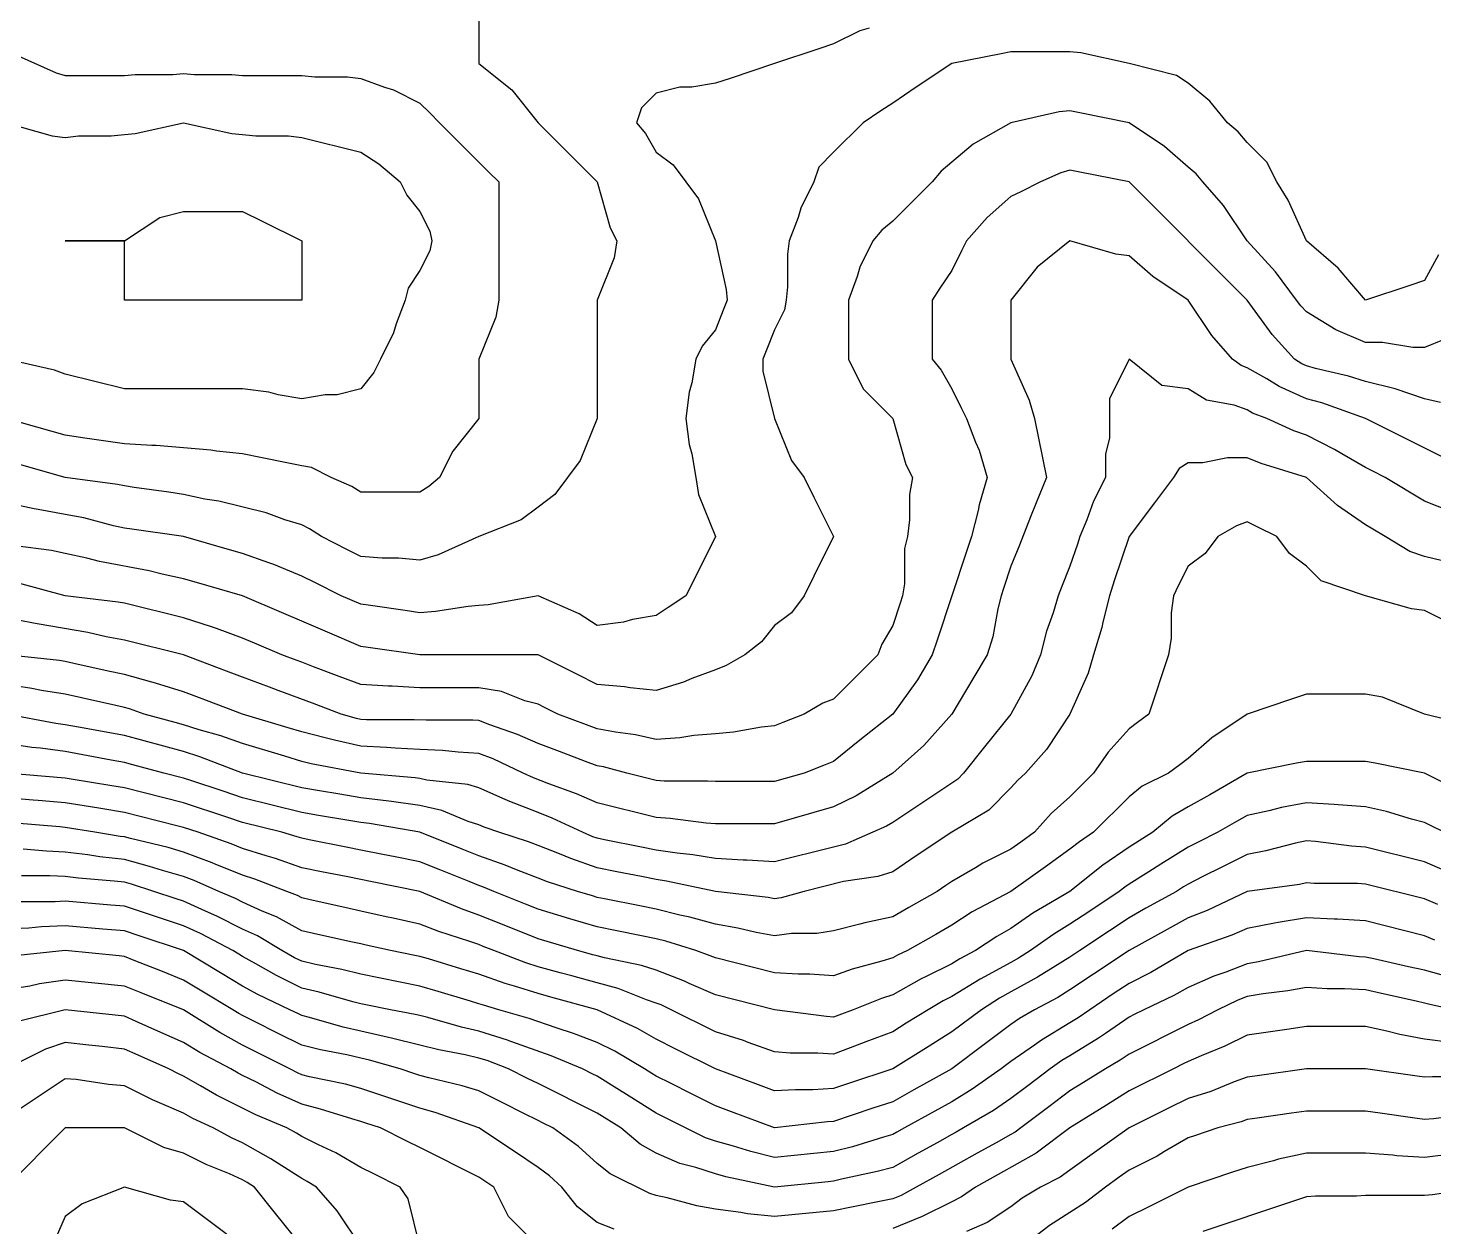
# Model space of a CAD drawing. Header units: inches. Extents: x 794995 to 811195, y 2485918 to 2508058.
# Drawn here: x 809106 to 809820, y 2500988 to 2501596 of the extents above; entities that cross this region are included whole.
import ezdxf

# ---------------------------------------------------------------- set-up
doc = ezdxf.new("R2010")
doc.units = ezdxf.units.IN
doc.header["$MEASUREMENT"] = 0
doc.layers.add('contour', color=7, linetype='Continuous')

msp = doc.modelspace()

# ---------------------------------------------------------------- linework, layer by layer
at = {"layer": 'contour'}
for points in [[(809335.16, 2501608.36), (809335.16, 2501578.36), (809351.83, 2501565.03), (809365.16, 2501548.36), (809395.16, 2501518.36), (809401.83, 2501495.03), (809405.16, 2501488.36), (809403.73, 2501479.79), (809395.16, 2501458.36), (809395.16, 2501398.36), (809386.59, 2501376.93), (809380.16, 2501368.36), (809373.73, 2501359.79), (809365.16, 2501353.36), (809356.59, 2501346.93), (809335.16, 2501338.36), (809314.39, 2501329.13), (809305.16, 2501326.36), (809294.25, 2501327.45), (809286.07, 2501327.45), (809275.16, 2501328.36), (809268.49, 2501331.69), (809255.16, 2501338.36), (809249.16, 2501342.36), (809245.16, 2501344.36), (809236.59, 2501346.93), (809227.16, 2501350.36), (809203.16, 2501356.36), (809196.07, 2501357.45), (809185.16, 2501359.79), (809177.66, 2501360.86), (809160.16, 2501363.36), (809155.16, 2501364.08), (809151.63, 2501364.83), (809125.16, 2501368.36), (809101.83, 2501375.03)], [(809533.16, 2501596.36), (809528.49, 2501595.03), (809515.16, 2501588.36), (809507.66, 2501585.86), (809485.16, 2501578.36), (809462.66, 2501570.86), (809455.16, 2501568.36), (809443.16, 2501566.36), (809437.16, 2501566.36), (809425.16, 2501563.36), (809417.66, 2501555.86), (809415.16, 2501548.36), (809419.7, 2501542.91), (809425.16, 2501533.36), (809433.73, 2501526.93), (809446.59, 2501509.79), (809455.16, 2501488.36), (809460.61, 2501463.82), (809461.16, 2501458.36), (809459.45, 2501454.08), (809455.16, 2501443.36), (809448.49, 2501435.03), (809445.16, 2501428.36), (809443.16, 2501416.36), (809441.83, 2501411.69), (809440.16, 2501398.36), (809441.83, 2501385.03), (809443.16, 2501380.36), (809445.16, 2501368.36), (809446.59, 2501359.79), (809455.16, 2501338.36), (809445.16, 2501318.36), (809440.16, 2501308.36), (809431.16, 2501302.36), (809425.16, 2501298.36), (809413.16, 2501296.36), (809408.49, 2501295.03), (809395.16, 2501293.36), (809385.93, 2501299.13), (809365.16, 2501308.36), (809339.77, 2501303.75), (809335.16, 2501303.36), (809329.7, 2501302.91), (809313.16, 2501300.36), (809305.16, 2501299.79), (809297.66, 2501300.86), (809280.16, 2501303.36), (809275.16, 2501304.08), (809265.16, 2501308.36), (809251.83, 2501315.03), (809245.16, 2501318.36), (809231.04, 2501324.24), (809228.49, 2501325.03), (809215.16, 2501329.79), (809208.49, 2501331.69), (809185.16, 2501338.36), (809158.91, 2501342.11), (809155.16, 2501342.65), (809149.7, 2501343.82), (809134.63, 2501347.84), (809125.16, 2501349.61), (809111.31, 2501352.21), (809109.28, 2501352.48), (809095.16, 2501355.5)], [(809099.77, 2501582.98), (809120.54, 2501573.75), (809125.16, 2501572.36), (809155.16, 2501572.36), (809160.61, 2501572.91), (809179.7, 2501572.91), (809185.16, 2501573.36), (809190.61, 2501572.91), (809209.7, 2501572.91), (809215.16, 2501572.36), (809245.16, 2501572.36), (809251.83, 2501571.69), (809268.49, 2501571.69), (809275.16, 2501570.86), (809287.16, 2501566.36), (809291.83, 2501565.03), (809305.16, 2501558.36), (809310.16, 2501553.36), (809315.16, 2501548.36), (809325.16, 2501538.36), (809335.16, 2501528.36), (809340.16, 2501523.36), (809345.16, 2501518.36), (809345.16, 2501458.36), (809343.73, 2501449.79), (809335.16, 2501428.36), (809335.16, 2501398.36), (809321.83, 2501381.69), (809315.16, 2501368.36), (809309.77, 2501363.75), (809305.16, 2501360.86), (809275.16, 2501360.86), (809270.54, 2501363.75), (809260.16, 2501368.36), (809250.16, 2501373.36), (809245.16, 2501374.36), (809237.66, 2501375.86), (809225.16, 2501378.36), (809215.16, 2501380.36), (809201.83, 2501381.69), (809199.01, 2501382.21), (809171.31, 2501384.52), (809169.01, 2501384.52), (809155.16, 2501385.5), (809135.16, 2501388.36), (809125.16, 2501389.79), (809118.49, 2501391.69), (809095.16, 2501398.36)], [(809822.22, 2501481.3), (809815.16, 2501468.36), (809807.66, 2501465.86), (809785.16, 2501458.36), (809771.31, 2501474.52), (809755.16, 2501488.36), (809745.93, 2501509.13), (809740.16, 2501518.36), (809735.16, 2501528.36), (809725.16, 2501538.36), (809720.54, 2501543.75), (809715.16, 2501548.36), (809706.07, 2501559.27), (809695.16, 2501568.36), (809689.16, 2501572.36), (809665.16, 2501578.36), (809640.61, 2501583.82), (809635.16, 2501584.36), (809605.16, 2501584.36), (809600.16, 2501583.36), (809575.16, 2501578.36), (809557.16, 2501566.36), (809545.16, 2501558.36), (809539.16, 2501554.36), (809530.16, 2501548.36), (809515.16, 2501533.36), (809507.66, 2501525.86), (809505.16, 2501518.36), (809498.49, 2501505.03), (809497.16, 2501500.36), (809492.66, 2501488.36), (809491.83, 2501481.69), (809491.83, 2501465.03), (809491.16, 2501458.36), (809490.16, 2501453.36), (809485.16, 2501443.36), (809480.87, 2501432.65), (809479.16, 2501428.36), (809479.16, 2501422.36), (809485.16, 2501398.36), (809493.73, 2501376.93), (809500.16, 2501368.36), (809505.16, 2501358.36), (809515.16, 2501338.36), (809505.16, 2501318.36), (809500.16, 2501308.36), (809493.73, 2501299.79), (809485.16, 2501293.36), (809478.49, 2501285.03), (809470.16, 2501278.36), (809460.61, 2501272.91), (809455.16, 2501270.86), (809443.16, 2501266.36), (809439.01, 2501264.52), (809425.16, 2501260.36), (809411.83, 2501261.69), (809409.01, 2501262.21), (809395.16, 2501263.36), (809385.16, 2501268.36), (809365.16, 2501278.36), (809305.16, 2501278.36), (809278.91, 2501282.11), (809275.16, 2501282.65), (809257.16, 2501290.36), (809245.16, 2501295.5), (809236.16, 2501299.36), (809215.16, 2501308.36), (809191.83, 2501315.03), (809185.16, 2501316.93), (809174.25, 2501319.27), (809167.79, 2501320.99), (809142.53, 2501325.73), (809136.07, 2501327.45), (809125.16, 2501329.79), (809118.1, 2501331.3), (809099.77, 2501333.75)], [(809825.16, 2501438.36), (809815.16, 2501434.36), (809809.16, 2501434.36), (809793.73, 2501436.93), (809785.16, 2501436.93), (809770.16, 2501443.36), (809755.16, 2501452.36), (809752.3, 2501455.5), (809750.16, 2501458.36), (809739.44, 2501472.65), (809725.16, 2501488.36), (809713.16, 2501506.36), (809702.66, 2501518.36), (809699.16, 2501522.36), (809695.16, 2501525.86), (809683.16, 2501536.36), (809665.16, 2501548.36), (809640.16, 2501553.36), (809635.16, 2501554.36), (809629.7, 2501553.82), (809605.16, 2501548.36), (809586.07, 2501537.45), (809575.16, 2501528.36), (809569.7, 2501523.82), (809565.16, 2501518.36), (809555.16, 2501508.36), (809545.16, 2501498.36), (809539.7, 2501493.82), (809535.16, 2501488.36), (809528.49, 2501475.03), (809527.16, 2501470.36), (809522.66, 2501458.36), (809522.66, 2501428.36), (809530.16, 2501413.36), (809545.16, 2501398.36), (809551.83, 2501375.03), (809555.16, 2501368.36), (809553.73, 2501359.79), (809553.73, 2501346.93), (809552.66, 2501338.36), (809551.16, 2501332.36), (809551.16, 2501314.36), (809550.16, 2501308.36), (809548.91, 2501304.61), (809545.16, 2501293.36), (809539.7, 2501283.82), (809537.66, 2501278.36), (809515.16, 2501255.86), (809509.7, 2501253.82), (809500.16, 2501248.36), (809489.45, 2501244.08), (809485.16, 2501242.36), (809478.49, 2501241.69), (809464.39, 2501239.13), (809455.16, 2501238.36), (809444.25, 2501237.45), (809437.16, 2501236.36), (809425.16, 2501235.5), (809414.57, 2501237.77), (809404.39, 2501239.13), (809395.16, 2501240.86), (809389.7, 2501242.91), (809375.16, 2501248.36), (809368.49, 2501251.69), (809365.16, 2501253.36), (809358.49, 2501255.03), (809346.59, 2501259.79), (809335.16, 2501261.69), (809305.16, 2501261.69), (809291.04, 2501262.48), (809289.28, 2501262.48), (809275.16, 2501263.36), (809264.25, 2501267.45), (809251.16, 2501272.36), (809245.16, 2501274.61), (809242.43, 2501275.63), (809235.16, 2501278.36), (809221.16, 2501284.36), (809215.16, 2501286.93), (809201.83, 2501291.69), (809199.44, 2501292.65), (809185.16, 2501297.11), (809155.16, 2501304.61), (809152, 2501305.2), (809125.16, 2501308.36), (809101.47, 2501314.68)], [(809095.16, 2501548.36), (809118.49, 2501541.69), (809125.16, 2501540.86), (809131.83, 2501541.69), (809148.49, 2501541.69), (809155.16, 2501542.36), (809160.61, 2501542.91), (809185.16, 2501548.36), (809209.7, 2501542.91), (809215.16, 2501542.36), (809221.83, 2501541.69), (809238.49, 2501541.69), (809245.16, 2501540.86), (809275.16, 2501533.36), (809284.39, 2501527.59), (809295.16, 2501518.36), (809298.49, 2501511.69), (809305.16, 2501503.36), (809310.16, 2501493.36), (809311.16, 2501488.36), (809310.16, 2501483.36), (809305.16, 2501473.36), (809299.16, 2501464.36), (809297.66, 2501458.36), (809293.16, 2501446.36), (809291.83, 2501441.69), (809285.16, 2501428.36), (809281.83, 2501421.69), (809275.16, 2501413.36), (809263.16, 2501410.36), (809257.16, 2501410.36), (809245.16, 2501408.36), (809233.16, 2501410.36), (809228.49, 2501411.69), (809215.16, 2501413.36), (809155.16, 2501413.36), (809125.16, 2501420.86), (809119.7, 2501422.91), (809095.16, 2501428.36)], [(809823.16, 2501406.36), (809815.16, 2501408.36), (809800.16, 2501413.36), (809785.16, 2501417.11), (809776.59, 2501419.79), (809759.77, 2501423.75), (809755.16, 2501425.03), (809752.85, 2501426.05), (809749.16, 2501428.36), (809737.79, 2501440.99), (809725.16, 2501458.36), (809665.16, 2501518.36), (809640.16, 2501523.36), (809635.16, 2501524.36), (809630.54, 2501522.98), (809620.16, 2501518.36), (809610.16, 2501513.36), (809605.16, 2501510.86), (809593.16, 2501500.36), (809582.66, 2501488.36), (809580.16, 2501483.36), (809575.16, 2501473.36), (809569.16, 2501464.36), (809565.16, 2501458.36), (809565.16, 2501428.36), (809569.7, 2501422.91), (809575.16, 2501413.36), (809580.16, 2501403.36), (809582.66, 2501398.36), (809587.16, 2501386.36), (809589.01, 2501382.21), (809593.16, 2501368.36), (809589.01, 2501354.52), (809588.49, 2501351.69), (809585.16, 2501338.36), (809582.66, 2501330.86), (809575.16, 2501308.36), (809567.66, 2501285.86), (809565.16, 2501278.36), (809557.79, 2501265.73), (809545.16, 2501248.36), (809528.49, 2501235.03), (809515.16, 2501224.36), (809510.87, 2501222.65), (809500.16, 2501218.36), (809485.16, 2501214.08), (809455.16, 2501214.08), (809451.16, 2501214.36), (809429.16, 2501214.36), (809425.16, 2501214.61), (809410.16, 2501218.36), (809398.32, 2501221.52), (809395.16, 2501222.11), (809389.16, 2501224.36), (809376.07, 2501229.27), (809365.16, 2501233.36), (809354.72, 2501237.93), (809340.61, 2501242.91), (809335.16, 2501245.03), (809332, 2501245.2), (809308.32, 2501245.2), (809302.3, 2501245.5), (809278.02, 2501245.5), (809275.16, 2501245.63), (809272.94, 2501246.14), (809265.16, 2501248.36), (809250.61, 2501253.82), (809233.16, 2501260.36), (809228.79, 2501262), (809215.16, 2501267.11), (809206.98, 2501270.18), (809185.16, 2501278.36), (809155.16, 2501285.86), (809145.93, 2501287.59), (809136.59, 2501289.79), (809110.87, 2501294.08), (809109.01, 2501294.52), (809095.16, 2501297.11)], [(809825.16, 2501378.36), (809805.16, 2501388.36), (809785.16, 2501398.36), (809762.98, 2501406.19), (809755.16, 2501408.36), (809741.31, 2501414.52), (809735.16, 2501418.36), (809725.16, 2501424.08), (809722, 2501425.2), (809717.66, 2501428.36), (809707.16, 2501440.36), (809695.16, 2501458.36), (809677.16, 2501470.36), (809665.16, 2501480.86), (809658.49, 2501481.69), (809635.16, 2501488.36), (809618.49, 2501475.03), (809605.16, 2501458.36), (809605.16, 2501428.36), (809614.39, 2501407.59), (809617.16, 2501398.36), (809623.16, 2501368.36), (809618.02, 2501355.5), (809615.16, 2501348.36), (809609.45, 2501334.08), (809605.16, 2501323.36), (809601.41, 2501312.11), (809600.16, 2501308.36), (809598.49, 2501301.69), (809595.93, 2501287.59), (809593.16, 2501278.36), (809586.41, 2501267.11), (809575.16, 2501248.36), (809561.04, 2501232.48), (809545.16, 2501218.36), (809526.59, 2501206.93), (809515.16, 2501201.22), (809505.16, 2501198.36), (809485.16, 2501192.65), (809455.16, 2501192.65), (809450.54, 2501192.98), (809432.22, 2501195.42), (809425.16, 2501195.86), (809395.16, 2501203.36), (809384.72, 2501207.93), (809370.61, 2501212.91), (809362.76, 2501215.96), (809357.66, 2501218.36), (809342.36, 2501225.56), (809335.16, 2501228.36), (809324.57, 2501228.95), (809316.59, 2501229.79), (809305.16, 2501230.36), (809292.53, 2501230.99), (809288.2, 2501231.4), (809275.16, 2501232), (809261.83, 2501235.03), (809257.16, 2501236.36), (809245.16, 2501239.36), (809238.24, 2501241.44), (809215.16, 2501248.36), (809193.34, 2501256.54), (809185.16, 2501259.61), (809170.87, 2501264.08), (809169.01, 2501264.52), (809155.16, 2501268.36), (809146.98, 2501270.18), (809129.45, 2501274.08), (809125.16, 2501275.03), (809122.3, 2501275.5), (809095.16, 2501278.36)], [(809828.02, 2501351.22), (809815.16, 2501356.36), (809795.16, 2501368.36), (809788.49, 2501371.69), (809785.16, 2501373.36), (809773.16, 2501380.36), (809769.44, 2501382.65), (809755.16, 2501389.79), (809748.84, 2501392.05), (809735.16, 2501398.36), (809727.89, 2501401.09), (809725.16, 2501402.65), (809718.49, 2501405.03), (809704.39, 2501407.59), (809695.16, 2501413.36), (809681.83, 2501415.03), (809665.16, 2501428.36), (809655.16, 2501408.36), (809655.16, 2501398.36), (809655.16, 2501388.36), (809653.16, 2501380.36), (809653.16, 2501368.36), (809647.16, 2501356.36), (809643.73, 2501346.93), (809640.16, 2501338.36), (809638.91, 2501334.61), (809635.16, 2501323.36), (809630.87, 2501312.65), (809629.16, 2501308.36), (809626.59, 2501299.79), (809623.16, 2501290.36), (809620.16, 2501278.36), (809615.75, 2501267.77), (809605.16, 2501248.36), (809591.83, 2501231.69), (809581.16, 2501218.36), (809578.16, 2501215.36), (809575.16, 2501213.36), (809545.16, 2501193.36), (809542, 2501191.52), (809535.16, 2501188.36), (809521.16, 2501182.36), (809515.16, 2501180.86), (809485.16, 2501173.36), (809471.04, 2501174.24), (809469.28, 2501174.24), (809455.16, 2501175.03), (809443.73, 2501176.93), (809435.75, 2501177.77), (809425.16, 2501179.36), (809417.66, 2501180.86), (809398.91, 2501184.61), (809395.16, 2501185.36), (809392.94, 2501186.14), (809387.66, 2501188.36), (809372.36, 2501195.56), (809365.16, 2501198.36), (809350.76, 2501203.96), (809348.49, 2501205.03), (809335.16, 2501210.86), (809329.44, 2501212.65), (809308.69, 2501214.83), (809305.16, 2501215.63), (809302.76, 2501215.96), (809275.16, 2501218.36), (809249.96, 2501223.16), (809245.16, 2501224.36), (809236.59, 2501226.93), (809215.16, 2501233.36), (809204.05, 2501237.25), (809193.16, 2501240.36), (809185.16, 2501242.91), (809180.87, 2501244.08), (809165.16, 2501248.36), (809157.77, 2501250.97), (809155.16, 2501251.69), (809150.87, 2501252.65), (809133.34, 2501256.54), (809125.16, 2501258.36), (809113.16, 2501260.36), (809108.2, 2501261.4), (809082.12, 2501265.32)], [(809828.49, 2501325.03), (809815.16, 2501328.36), (809807.66, 2501330.86), (809795.16, 2501338.36), (809788.91, 2501342.11), (809785.16, 2501344.36), (809771.04, 2501354.24), (809755.16, 2501368.36), (809732.22, 2501375.42), (809725.16, 2501378.36), (809715.16, 2501378.36), (809702.66, 2501375.86), (809695.16, 2501375.86), (809690.54, 2501372.98), (809687.66, 2501368.36), (809678.02, 2501355.5), (809665.16, 2501338.36), (809657.66, 2501315.86), (809655.16, 2501308.36), (809651.83, 2501295.03), (809651.31, 2501292.21), (809647.16, 2501278.36), (809644.39, 2501269.13), (809635.16, 2501248.36), (809623.16, 2501230.36), (809612.66, 2501218.36), (809608.69, 2501214.83), (809605.16, 2501210.86), (809593.91, 2501199.61), (809575.16, 2501188.36), (809557.16, 2501176.36), (809545.16, 2501168.36), (809537.66, 2501165.86), (809520.16, 2501163.36), (809500.16, 2501158.36), (809488.49, 2501155.03), (809485.16, 2501154.61), (809482, 2501155.2), (809455.16, 2501158.36), (809430.38, 2501163.58), (809425.16, 2501164.36), (809417.66, 2501165.86), (809405.16, 2501168.36), (809395.16, 2501170.36), (809381.83, 2501175.03), (809376.07, 2501177.45), (809365.16, 2501181.69), (809360.36, 2501183.56), (809345.16, 2501188.36), (809337.77, 2501190.97), (809335.16, 2501192.11), (809329.7, 2501193.82), (809316.27, 2501199.47), (809305.16, 2501202), (809290.76, 2501203.96), (809289.44, 2501204.08), (809275.16, 2501205.86), (809264.45, 2501207.65), (809254.16, 2501209.36), (809245.16, 2501210.86), (809215.16, 2501218.36), (809193.44, 2501226.64), (809185.16, 2501229.27), (809155.16, 2501237.45), (809131.83, 2501241.69), (809125.16, 2501242.91), (809120.36, 2501243.56), (809095.16, 2501248.36)], [(809845.16, 2501285.86), (809815.16, 2501300.86), (809808.49, 2501301.69), (809785.16, 2501308.36), (809762.66, 2501315.86), (809755.16, 2501323.36), (809746.59, 2501329.79), (809740.16, 2501338.36), (809730.16, 2501343.36), (809725.16, 2501345.86), (809719.7, 2501343.82), (809710.16, 2501338.36), (809703.73, 2501329.79), (809695.16, 2501323.36), (809690.16, 2501313.36), (809687.66, 2501308.36), (809686.59, 2501299.79), (809686.59, 2501286.93), (809685.16, 2501278.36), (809675.16, 2501248.36), (809669.45, 2501244.08), (809665.16, 2501240.86), (809654.57, 2501228.95), (809647.16, 2501218.36), (809635.16, 2501206.36), (809625.69, 2501197.84), (809617.16, 2501188.36), (809610.16, 2501183.36), (809605.16, 2501179.79), (809590.87, 2501172.65), (809587.16, 2501170.36), (809575.16, 2501163.36), (809572.16, 2501161.36), (809567.66, 2501158.36), (809553.34, 2501150.18), (809545.16, 2501145.5), (809531.04, 2501142.48), (809528.49, 2501141.69), (809515.16, 2501138.36), (809506.59, 2501136.93), (809493.73, 2501136.93), (809485.16, 2501135.86), (809475.93, 2501137.59), (809466.59, 2501139.79), (809455.16, 2501141.69), (809442.12, 2501145.32), (809437.16, 2501146.36), (809425.16, 2501149.36), (809417.66, 2501150.86), (809398.91, 2501154.61), (809395.16, 2501155.36), (809392.85, 2501156.05), (809385.16, 2501158.36), (809369.96, 2501163.16), (809365.16, 2501165.03), (809354.25, 2501169.27), (809348.49, 2501171.69), (809335.16, 2501176.36), (809326.59, 2501179.79), (809305.16, 2501188.36), (809279.6, 2501192.81), (809275.16, 2501193.36), (809269.16, 2501194.36), (809253.73, 2501196.93), (809245.16, 2501198.36), (809215.16, 2501205.86), (809205.78, 2501208.99), (809188.91, 2501214.61), (809185.16, 2501215.86), (809175.16, 2501218.36), (809159.45, 2501222.65), (809155.16, 2501223.82), (809148.49, 2501225.03), (809125.16, 2501229.27), (809112.53, 2501230.99), (809108.2, 2501231.4), (809095.16, 2501233.36)], [(809839.16, 2501242.36), (809815.16, 2501248.36), (809793.73, 2501256.93), (809785.16, 2501258.36), (809755.16, 2501258.36), (809747.66, 2501255.86), (809725.16, 2501248.36), (809707.16, 2501236.36), (809695.16, 2501225.86), (809690.87, 2501222.65), (809685.16, 2501218.36), (809671.83, 2501211.69), (809665.16, 2501206.36), (809647.16, 2501188.36), (809639.96, 2501183.56), (809635.16, 2501179.79), (809622.66, 2501170.86), (809605.16, 2501158.36), (809585.59, 2501147.93), (809575.16, 2501141.22), (809566.98, 2501136.54), (809552.66, 2501128.36), (809547.56, 2501125.96), (809545.16, 2501124.61), (809539.7, 2501122.91), (809524.63, 2501118.89), (809515.16, 2501115.5), (809503.16, 2501116.36), (809497.16, 2501116.36), (809485.16, 2501117.11), (809455.16, 2501124.61), (809452.55, 2501125.75), (809445.16, 2501128.36), (809429.96, 2501133.16), (809425.16, 2501134.36), (809417.66, 2501135.86), (809405.16, 2501138.36), (809395.16, 2501140.36), (809381.31, 2501144.52), (809365.16, 2501149.36), (809358.73, 2501151.93), (809342.66, 2501158.36), (809337.38, 2501160.58), (809335.16, 2501161.36), (809330.16, 2501163.36), (809315.87, 2501169.08), (809305.16, 2501173.36), (809292.66, 2501175.86), (809286.41, 2501177.11), (809275.16, 2501179.36), (809267.66, 2501180.86), (809248.91, 2501184.61), (809245.16, 2501185.36), (809242.94, 2501186.14), (809235.16, 2501188.36), (809215.16, 2501193.36), (809207.66, 2501195.86), (809185.16, 2501203.36), (809155.16, 2501210.86), (809148.73, 2501211.93), (809128.16, 2501215.36), (809125.16, 2501215.86), (809095.16, 2501218.36)], [(809835.16, 2501208.36), (809815.16, 2501218.36), (809790.16, 2501223.36), (809785.16, 2501224.36), (809755.16, 2501224.36), (809750.16, 2501223.36), (809725.16, 2501218.36), (809706.07, 2501207.45), (809695.16, 2501201.22), (809686.98, 2501196.54), (809677.16, 2501188.36), (809665.16, 2501180.86), (809651.83, 2501171.69), (809635.16, 2501158.36), (809616.27, 2501147.25), (809605.16, 2501139.61), (809597.96, 2501135.56), (809587.16, 2501128.36), (809579.3, 2501124.22), (809575.16, 2501121.69), (809561.83, 2501115.03), (809559.56, 2501113.96), (809545.16, 2501105.86), (809539.44, 2501104.08), (809525.16, 2501098.36), (809517.89, 2501095.63), (809515.16, 2501094.61), (809511.63, 2501094.83), (809485.16, 2501098.36), (809455.16, 2501105.86), (809441.83, 2501111.69), (809439.56, 2501112.76), (809425.16, 2501118.36), (809417.66, 2501120.86), (809398.91, 2501124.61), (809395.16, 2501125.63), (809393.02, 2501126.22), (809385.16, 2501128.36), (809365.16, 2501134.36), (809348.02, 2501141.22), (809335.16, 2501146.36), (809326.27, 2501149.47), (809305.16, 2501158.36), (809280.16, 2501163.36), (809275.16, 2501164.36), (809267.66, 2501165.86), (809255.16, 2501168.36), (809245.16, 2501170.36), (809231.83, 2501175.03), (809227.16, 2501176.36), (809215.16, 2501180.18), (809209.35, 2501182.56), (809192.66, 2501188.36), (809185.16, 2501190.86), (809181.83, 2501191.69), (809163.16, 2501196.36), (809155.16, 2501198.36), (809143.16, 2501200.36), (809138.02, 2501201.22), (809125.16, 2501203.36), (809111.31, 2501204.52), (809108.79, 2501204.72), (809095.16, 2501205.86)], [(809825.16, 2501188.36), (809818.49, 2501191.69), (809815.16, 2501193.36), (809808.49, 2501195.03), (809795.75, 2501198.95), (809785.16, 2501201.22), (809771.31, 2501202.21), (809769.28, 2501202.48), (809755.16, 2501203.36), (809742.53, 2501200.99), (809736.07, 2501199.27), (809725.16, 2501196.93), (809719.7, 2501193.82), (809710.16, 2501188.36), (809700.16, 2501183.36), (809695.16, 2501180.86), (809681.31, 2501172.21), (809675.16, 2501168.36), (809665.16, 2501162.11), (809662.94, 2501160.58), (809660.16, 2501158.36), (809645.16, 2501148.36), (809635.16, 2501141.69), (809626.88, 2501136.64), (809615.16, 2501128.36), (809609.03, 2501124.49), (809605.16, 2501122.36), (809591.83, 2501115.03), (809589.64, 2501113.88), (809575.16, 2501105.03), (809570.71, 2501102.81), (809563.16, 2501098.36), (809552.08, 2501091.44), (809545.16, 2501087.11), (809531.52, 2501082), (809527.16, 2501080.36), (809515.16, 2501075.86), (809507.16, 2501076.36), (809493.16, 2501076.36), (809485.16, 2501076.93), (809471.83, 2501081.69), (809469.44, 2501082.65), (809455.16, 2501087.11), (809432.66, 2501098.36), (809427.56, 2501100.76), (809425.16, 2501101.69), (809420.16, 2501103.36), (809405.87, 2501109.08), (809395.16, 2501112), (809382.3, 2501115.5), (809376.41, 2501117.11), (809365.16, 2501120.18), (809358.95, 2501122.15), (809342.66, 2501128.36), (809337.3, 2501130.5), (809335.16, 2501131.36), (809330.54, 2501132.98), (809314.76, 2501137.96), (809305.16, 2501141.69), (809291.52, 2501144.72), (809288.02, 2501145.5), (809275.16, 2501148.36), (809266.98, 2501150.18), (809249.45, 2501154.08), (809245.16, 2501155.03), (809243.02, 2501156.22), (809237.66, 2501158.36), (809221.37, 2501164.57), (809215.16, 2501166.54), (809201.31, 2501172.21), (809199.7, 2501172.91), (809185.16, 2501178.36), (809177.42, 2501180.62), (809158.32, 2501185.2), (809155.16, 2501186.05), (809153.09, 2501186.29), (809140.16, 2501188.36), (809125.16, 2501190.86), (809122.43, 2501191.09), (809099.77, 2501192.98)], [(809825.59, 2501168.8), (809815.16, 2501173.36), (809785.16, 2501180.86), (809778.1, 2501181.3), (809759.77, 2501183.75), (809755.16, 2501184.08), (809749.7, 2501182.91), (809734.63, 2501178.89), (809725.16, 2501177.11), (809712.66, 2501170.86), (809702.66, 2501165.86), (809695.16, 2501162.11), (809692.85, 2501160.67), (809689.16, 2501158.36), (809673.73, 2501149.79), (809665.16, 2501145.03), (809655.16, 2501138.36), (809640.16, 2501128.36), (809637.16, 2501126.36), (809635.16, 2501125.03), (809626.59, 2501119.79), (809618.71, 2501114.81), (809605.16, 2501107.36), (809599.35, 2501104.17), (809590.16, 2501098.36), (809575.16, 2501087.11), (809563.62, 2501079.9), (809545.16, 2501068.36), (809522.66, 2501060.86), (809515.16, 2501058.36), (809504.57, 2501057.77), (809495.75, 2501057.77), (809485.16, 2501057.11), (809476.98, 2501060.18), (809455.16, 2501068.36), (809435.16, 2501078.36), (809425.16, 2501083.36), (809415.56, 2501088.76), (809395.16, 2501098.36), (809371.59, 2501104.79), (809365.16, 2501106.54), (809353.16, 2501110.36), (809348.49, 2501111.69), (809335.16, 2501116.36), (809325.93, 2501119.13), (809309.45, 2501124.08), (809305.16, 2501125.36), (809302.66, 2501125.86), (809290.16, 2501128.36), (809277.89, 2501131.09), (809275.16, 2501131.69), (809270.87, 2501132.65), (809253.34, 2501136.54), (809245.16, 2501138.36), (809232.3, 2501145.5), (809225.16, 2501148.36), (809215.16, 2501152.91), (809211.52, 2501154.72), (809203.16, 2501158.36), (809190.61, 2501163.82), (809185.16, 2501165.86), (809174.57, 2501168.95), (809167.89, 2501171.09), (809155.16, 2501174.52), (809142.74, 2501175.95), (809136.59, 2501176.93), (809125.16, 2501178.36), (809115.56, 2501178.76), (809103.73, 2501179.79)], [(809821.83, 2501151.69), (809815.16, 2501154.61), (809785.16, 2501162.11), (809781.16, 2501162.36), (809759.16, 2501162.36), (809755.16, 2501162.65), (809751.63, 2501161.89), (809725.16, 2501158.36), (809704.76, 2501148.76), (809695.16, 2501145.03), (809684.45, 2501139.08), (809665.16, 2501128.36), (809647.16, 2501116.36), (809635.16, 2501108.36), (809628.95, 2501104.57), (809617.16, 2501098.36), (809609.6, 2501093.92), (809605.16, 2501090.86), (809592.3, 2501081.22), (809575.16, 2501068.36), (809555.87, 2501057.65), (809545.16, 2501051.69), (809535.16, 2501048.36), (809515.16, 2501041.69), (809512, 2501041.52), (809485.16, 2501038.36), (809463.34, 2501046.54), (809455.16, 2501049.61), (809442.66, 2501055.86), (809432.66, 2501060.86), (809425.16, 2501064.61), (809422.85, 2501066.05), (809419.16, 2501068.36), (809404.05, 2501077.25), (809395.16, 2501081.69), (809383.16, 2501086.36), (809374.39, 2501089.13), (809360.71, 2501093.92), (809345.16, 2501098.36), (809337.38, 2501100.58), (809335.16, 2501101.36), (809330.87, 2501102.65), (809314.39, 2501107.59), (809305.16, 2501110.36), (809275.16, 2501116.36), (809265.56, 2501118.76), (809252.22, 2501121.3), (809245.16, 2501122.91), (809241.52, 2501124.72), (809235.16, 2501128.36), (809222.66, 2501135.86), (809215.16, 2501139.27), (809202.43, 2501145.63), (809194.39, 2501149.13), (809185.16, 2501153.36), (809181.41, 2501154.61), (809170.16, 2501158.36), (809158.8, 2501162), (809155.16, 2501162.98), (809149.94, 2501163.58), (809131.83, 2501165.03), (809125.16, 2501165.86), (809117.33, 2501166.19), (809102.98, 2501166.19)], [(809820.38, 2501133.58), (809815.16, 2501135.86), (809785.16, 2501143.36), (809771.04, 2501144.24), (809769.28, 2501144.24), (809755.16, 2501145.03), (809740.87, 2501142.65), (809739.01, 2501142.21), (809725.16, 2501139.61), (809717.33, 2501136.19), (809695.16, 2501128.36), (809676.27, 2501117.25), (809665.16, 2501111.69), (809657.16, 2501106.36), (809645.16, 2501098.36), (809639.3, 2501094.22), (809635.16, 2501091.69), (809620.68, 2501082.84), (809617.16, 2501080.36), (809605.16, 2501072.11), (809603.02, 2501070.5), (809600.16, 2501068.36), (809585.5, 2501058.02), (809575.16, 2501051.69), (809566.59, 2501046.93), (809551.16, 2501038.36), (809547.3, 2501036.22), (809545.16, 2501035.03), (809540.54, 2501033.75), (809524.76, 2501028.76), (809515.16, 2501026.36), (809485.16, 2501023.36), (809473.16, 2501026.36), (809464.39, 2501029.13), (809455.16, 2501031.69), (809450.16, 2501033.36), (809430.16, 2501043.36), (809425.16, 2501045.86), (809411.31, 2501054.52), (809405.16, 2501058.36), (809395.16, 2501064.61), (809392.66, 2501065.86), (809387.66, 2501068.36), (809371.83, 2501075.03), (809351.31, 2501082.21), (809349.64, 2501082.84), (809335.16, 2501087.45), (809326.27, 2501089.47), (809309.16, 2501094.36), (809305.16, 2501095.36), (809302.76, 2501095.96), (809290.16, 2501098.36), (809277.66, 2501100.86), (809275.16, 2501101.36), (809271.16, 2501102.36), (809254.05, 2501107.25), (809245.16, 2501109.27), (809232.43, 2501115.63), (809221.83, 2501121.69), (809215.16, 2501125.36), (809213.28, 2501126.49), (809210.16, 2501128.36), (809193.73, 2501136.93), (809185.16, 2501140.86), (809172.03, 2501145.24), (809155.16, 2501150.86), (809148.24, 2501151.44), (809125.16, 2501153.36), (809119.94, 2501153.14), (809100.38, 2501153.14)], [(809829.01, 2501114.52), (809815.16, 2501118.36), (809806.98, 2501120.18), (809789.45, 2501124.08), (809785.16, 2501125.03), (809782, 2501125.2), (809755.16, 2501128.36), (809730.87, 2501122.65), (809725.16, 2501121.69), (809714.25, 2501117.45), (809708.2, 2501115.32), (809695.16, 2501109.61), (809687.96, 2501105.56), (809672.66, 2501098.36), (809667.66, 2501095.86), (809665.16, 2501094.61), (809653.16, 2501086.36), (809649.64, 2501083.88), (809635.16, 2501075.03), (809631.02, 2501072.5), (809625.16, 2501068.36), (809613.73, 2501059.79), (809605.16, 2501053.36), (809596.27, 2501047.25), (809581.16, 2501038.36), (809577.3, 2501036.22), (809575.16, 2501035.03), (809567.66, 2501030.86), (809558.02, 2501025.5), (809545.16, 2501018.36), (809537.33, 2501016.19), (809519.16, 2501012.36), (809515.16, 2501011.36), (809512.43, 2501011.09), (809485.16, 2501008.36), (809460.38, 2501013.58), (809455.16, 2501015.03), (809445.16, 2501018.36), (809437.16, 2501020.36), (809425.16, 2501025.5), (809416.98, 2501030.18), (809407.16, 2501038.36), (809395.16, 2501045.86), (809365.16, 2501060.86), (809360.16, 2501063.36), (809350.16, 2501068.36), (809339.3, 2501072.5), (809335.16, 2501073.82), (809328.1, 2501075.42), (809314.76, 2501077.96), (809305.16, 2501080.36), (809290.76, 2501083.96), (809289.28, 2501084.24), (809275.16, 2501087.45), (809266.27, 2501089.47), (809249.16, 2501094.36), (809245.16, 2501095.36), (809243.16, 2501096.36), (809239.16, 2501098.36), (809222.9, 2501106.1), (809215.16, 2501110.36), (809203.91, 2501117.11), (809185.16, 2501128.36), (809162.66, 2501135.86), (809155.16, 2501138.36), (809144.25, 2501139.27), (809125.16, 2501140.86), (809113.16, 2501140.36), (809106.59, 2501139.79), (809095.16, 2501139.27)], [(809830.16, 2501098.36), (809817.77, 2501100.97), (809815.16, 2501101.69), (809810.87, 2501102.65), (809793.34, 2501106.54), (809785.16, 2501108.36), (809774.57, 2501108.95), (809765.75, 2501108.95), (809755.16, 2501109.61), (809745.69, 2501107.84), (809733.16, 2501106.36), (809725.16, 2501105.03), (809720.36, 2501103.16), (809710.16, 2501098.36), (809700.38, 2501093.14), (809695.16, 2501090.86), (809665.16, 2501075.86), (809660.71, 2501072.81), (809653.16, 2501068.36), (809642.08, 2501061.44), (809635.16, 2501057.11), (809624.45, 2501049.08), (809610.16, 2501038.36), (809607.3, 2501036.22), (809605.16, 2501035.03), (809597.66, 2501030.86), (809588.02, 2501025.5), (809568.73, 2501014.79), (809557.16, 2501008.36), (809549.45, 2501004.08), (809545.16, 2501002.36), (809537.66, 2501000.86), (809525.16, 2500998.36), (809515.16, 2500996.36), (809485.16, 2500993.36), (809471.52, 2500994.72), (809468.02, 2500995.5), (809455.16, 2500997.11), (809445.69, 2500998.89), (809430.61, 2501002.91), (809425.16, 2501004.08), (809421.83, 2501005.03), (809401.83, 2501015.03), (809395.16, 2501020.36), (809385.69, 2501028.89), (809372.66, 2501038.36), (809367.66, 2501040.86), (809365.16, 2501042.11), (809357.66, 2501045.86), (809347.66, 2501050.86), (809335.16, 2501057.11), (809326.59, 2501059.79), (809309.77, 2501063.75), (809305.16, 2501065.03), (809302.66, 2501065.86), (809295.16, 2501068.36), (809279.6, 2501072.81), (809275.16, 2501073.82), (809268.1, 2501075.42), (809254.76, 2501077.96), (809245.16, 2501080.36), (809233.16, 2501086.36), (809221.16, 2501092.36), (809215.16, 2501095.36), (809213.22, 2501096.43), (809210.16, 2501098.36), (809194.53, 2501107.74), (809185.16, 2501113.36), (809174.45, 2501117.65), (809160.16, 2501123.36), (809155.16, 2501125.36), (809152.43, 2501125.63), (809125.16, 2501128.36), (809098.02, 2501125.5)], [(809403.73, 2500986.93), (809395.16, 2500990.36), (809385.16, 2500998.36), (809377.16, 2501008.36), (809370.87, 2501014.08), (809365.16, 2501018.36), (809353.16, 2501026.36), (809335.16, 2501038.36), (809312.98, 2501046.19), (809305.16, 2501048.36), (809275.16, 2501058.36), (809267.33, 2501060.54), (809249.16, 2501064.36), (809245.16, 2501065.36), (809243.09, 2501066.29), (809239.16, 2501068.36), (809215.16, 2501080.36), (809203.55, 2501086.75), (809185.16, 2501098.36), (809163.73, 2501106.93), (809155.16, 2501110.36), (809125.16, 2501113.36), (809112.12, 2501111.4), (809107.16, 2501110.36), (809095.16, 2501108.36)], [(809365.16, 2500978.36), (809350.16, 2500993.36), (809342.66, 2501008.36), (809338.16, 2501011.36), (809335.16, 2501013.36), (809305.16, 2501028.36), (809298.49, 2501031.69), (809285.16, 2501038.36), (809277.66, 2501040.86), (809275.16, 2501041.69), (809270.54, 2501042.98), (809254.76, 2501047.96), (809245.16, 2501050.36), (809232.74, 2501055.95), (809221.83, 2501061.69), (809215.16, 2501065.03), (809212.94, 2501066.14), (809209.16, 2501068.36), (809193.44, 2501076.64), (809185.16, 2501081.69), (809173.62, 2501086.82), (809161.16, 2501092.36), (809155.16, 2501095.03), (809125.16, 2501098.36), (809101.16, 2501092.36)], [(809828.49, 2501081.69), (809815.16, 2501083.36), (809802.53, 2501085.73), (809796.07, 2501087.45), (809785.16, 2501089.79), (809755.16, 2501089.79), (809745.16, 2501088.36), (809725.16, 2501085.5), (809713.73, 2501079.79), (809701.83, 2501075.03), (809695.16, 2501072.11), (809692.66, 2501070.86), (809687.66, 2501068.36), (809665.16, 2501057.11), (809653.62, 2501049.9), (809635.16, 2501038.36), (809618.02, 2501025.5), (809598.73, 2501014.79), (809587.16, 2501008.36), (809580.16, 2501003.36), (809575.16, 2501000.86), (809560.16, 2500993.36), (809545.16, 2500987.36)], [(809305.16, 2500978.36), (809299.16, 2501002.36), (809295.16, 2501008.36), (809281.83, 2501015.03), (809275.16, 2501018.36), (809262.53, 2501025.73), (809253.73, 2501029.79), (809245.16, 2501034.08), (809242.55, 2501035.75), (809237.66, 2501038.36), (809221.83, 2501045.03), (809215.16, 2501048.36), (809201.83, 2501055.03), (809193.73, 2501059.79), (809185.16, 2501064.61), (809182.55, 2501065.75), (809177.66, 2501068.36), (809162.08, 2501075.28), (809155.16, 2501078.36), (809143.91, 2501079.61), (809137.16, 2501080.36), (809125.16, 2501081.69), (809115.16, 2501078.36), (809095.16, 2501068.36)], [(809841.16, 2501064.36), (809819.16, 2501064.36), (809815.16, 2501064.08), (809811.41, 2501064.61), (809785.16, 2501068.36), (809755.16, 2501068.36), (809728.91, 2501064.61), (809725.16, 2501064.08), (809718.49, 2501061.69), (809706.59, 2501056.93), (809695.16, 2501053.36), (809685.16, 2501048.36), (809665.16, 2501038.36), (809647.66, 2501025.86), (809635.16, 2501016.93), (809630.16, 2501013.36), (809620.16, 2501008.36), (809610.87, 2501002.65), (809605.16, 2500998.36), (809593.16, 2500990.36), (809582.66, 2500985.86)], [(809275.16, 2500978.36), (809263.16, 2500996.36), (809252.66, 2501008.36), (809248.02, 2501011.22), (809245.16, 2501012.65), (809233.16, 2501020.36), (809229.56, 2501022.76), (809215.16, 2501030.86), (809209.94, 2501033.14), (809200.16, 2501038.36), (809189.96, 2501043.16), (809185.16, 2501045.86), (809171.83, 2501051.69), (809169.44, 2501052.65), (809155.16, 2501059.79), (809147.16, 2501060.36), (809130.61, 2501062.91), (809125.16, 2501063.36), (809095.16, 2501043.36)], [(809838.1, 2501045.42), (809819.77, 2501042.98), (809815.16, 2501042.65), (809810.16, 2501043.36), (809792.66, 2501045.86), (809785.16, 2501046.93), (809755.16, 2501046.93), (809747.66, 2501045.86), (809730.16, 2501043.36), (809725.16, 2501042.65), (809722, 2501041.52), (809710.16, 2501038.36), (809698.91, 2501034.61), (809695.16, 2501033.36), (809683.16, 2501026.36), (809679.44, 2501024.08), (809665.16, 2501016.93), (809660.16, 2501013.36), (809653.16, 2501008.36), (809642.98, 2501000.54), (809635.16, 2500995.5), (809624.72, 2500988.8), (809611.16, 2500978.36)], [(809245.16, 2500978.36), (809231.83, 2500995.03), (809221.16, 2501008.36), (809217.56, 2501010.76), (809215.16, 2501012.11), (809208.49, 2501015.03), (809196.59, 2501019.79), (809185.16, 2501025.5), (809175.16, 2501028.36), (809155.16, 2501038.36), (809125.16, 2501038.36), (809095.16, 2501008.36)], [(809845.16, 2501027.11), (809815.16, 2501023.36), (809801.04, 2501024.24), (809799.01, 2501024.52), (809785.16, 2501025.5), (809755.16, 2501025.5), (809741.04, 2501022.48), (809738.49, 2501021.69), (809725.16, 2501018.36), (809717.66, 2501015.86), (809695.16, 2501008.36), (809675.16, 2500998.36), (809665.16, 2500993.36), (809656.59, 2500986.93)], [(809845.16, 2501008.36), (809819.16, 2501004.36), (809815.16, 2501004.08), (809785.16, 2501004.08), (809780.54, 2501003.75), (809759.77, 2501003.75), (809755.16, 2501003.36), (809747.66, 2501000.86), (809702.66, 2500985.86)]]:
    msp.add_lwpolyline(points, dxfattribs=at)
for points in [[(809245.16, 2501458.36), (809155.16, 2501458.36), (809155.16, 2501488.36), (809125.16, 2501488.36), (809155.16, 2501488.36), (809173.16, 2501500.36), (809185.16, 2501503.36), (809215.16, 2501503.36), (809225.16, 2501498.36), (809245.16, 2501488.36)], [(809185.16, 2500910.86), (809189.16, 2500914.36), (809192.66, 2500918.36), (809201.31, 2500932.21), (809215.16, 2500948.36), (809215.16, 2500978.36), (809198.02, 2500991.22), (809185.16, 2501000.86), (809178.49, 2501001.69), (809155.16, 2501008.36), (809133.73, 2500999.79), (809125.16, 2500993.36), (809120.54, 2500982.98), (809119.16, 2500978.36), (809120.16, 2500973.36), (809125.16, 2500948.36), (809133.73, 2500926.93), (809140.16, 2500918.36), (809149.16, 2500912.36), (809155.16, 2500908.36), (809163.73, 2500909.79), (809176.59, 2500909.79)]]:
    msp.add_lwpolyline(points, close=True, dxfattribs=at)

doc.saveas('drawing.dxf')
